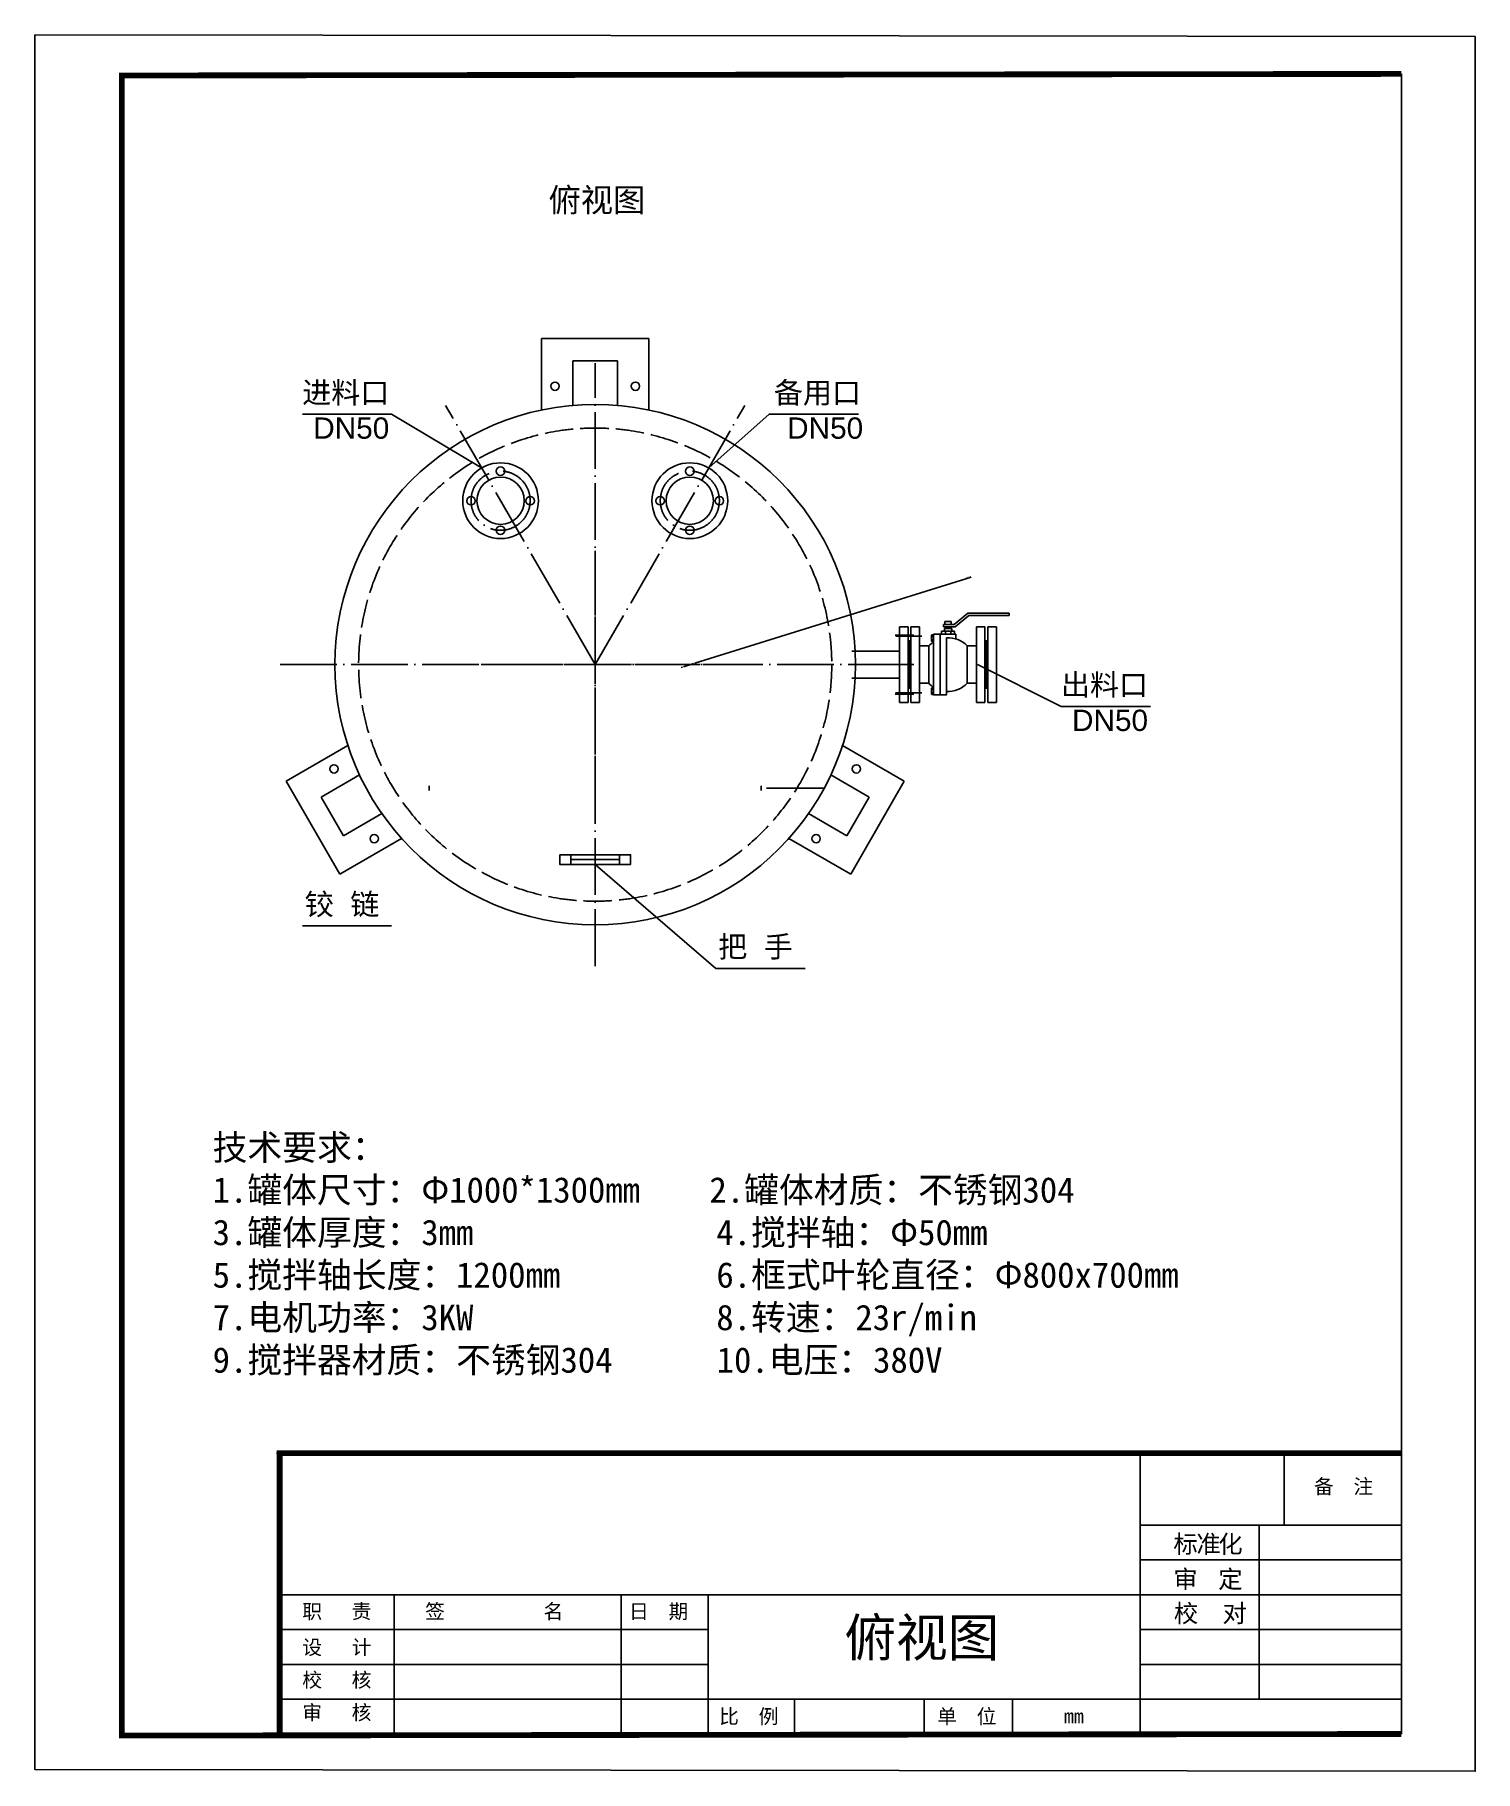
# Model space of a CAD drawing. Header units: millimetres. Extents: x 3270 to 6315, y 1031 to 4702.
import ezdxf

# ---------------------------------------------------------------- set-up
doc = ezdxf.new("R2010")
doc.units = ezdxf.units.MM
doc.linetypes.add('ACAD_ISO02W100', pattern=[15, 12, -3])
doc.linetypes.add('ACAD_ISO04W100', pattern=[30, 24, -3, 0, -3])
for name, color, linetype in [('中心线', 1, 'ACAD_ISO04W100'), ('标注', 6, 'Continuous'), ('注释', 3, 'Continuous'), ('虚线', 7, 'ACAD_ISO02W100'), ('轴线', 1, 'ACAD_ISO04W100')]:
    doc.layers.add(name, color=color, linetype=linetype)
doc.layers.add('标注线', color=7, linetype='Continuous', lineweight=9)
doc.styles.get("Standard").update_dxf_attribs({"font": 'arial.ttf'})
doc.styles.add('STYLE1', font='')
doc.styles.get('STYLE1').set_extended_font_data('FangSong_GB2312')
doc.dimstyles.new('ISO-25', dxfattribs={"dimtxt": 2.5, "dimasz": 2.5, "dimexe": 1.25, "dimexo": 0.625, "dimtad": 1, "dimtxsty": 'Standard', "dimcen": 2.5, "dimadec": 0, "dimazin": 0, "dimtfac": 1, "dimtmove": 0, "dimatfit": 3, "dimfxl": 0, "dimarcsym": 0})

# ---------------------------------------------------------------- blocks, each defined once
blk = doc.blocks.new('*D3')
at = {"layer": 'Defpoints', "color": 0, "transparency": 16777216}
for p in [(4641.1, 3365.6), (4663.1, 3372.4)]:
    blk.add_point(p, dxfattribs=at)
at = {"layer": '标注', "color": 0, "lineweight": -2, "transparency": 16777216}
for p, q in [((5249.3, 3554.9), (4665.5, 3373.2)), ((4638.8, 3364.8), (4636.4, 3364.1)), ((4641.1, 3365.6), (4663.1, 3372.4))]:
    blk.add_line(p, q, dxfattribs=at)
at = {"layer": '标注', "color": 0, "transparency": 16777216}
for points in [[(4638.6, 3365.2), (4638.9, 3364.4), (4641.1, 3365.6)], [(4665.4, 3373.6), (4665.6, 3372.8), (4663.1, 3372.4)]]:
    blk.add_solid(points, dxfattribs=at)
at = {"layer": '标注', "color": 0, "transparency": 16777216, "insert": (5242.8, 3555), "char_height": 2.5, "attachment_point": 5, "rotation": 17.2948}
blk.add_mtext('12-%%C23', dxfattribs=at)

msp = doc.modelspace()

# ---------------------------------------------------------------- linework, layer by layer
for p, q in [((6158.578, 1110.116), (6158.578, 4618.783)), ((4341.229, 4059.31), (4568.029, 4059.31)), ((4341.229, 3908.492), (4341.229, 4059.31)), ((4568.029, 4059.31), (4568.029, 3908.492)), ((4407.379, 4012.06), (4501.879, 4012.06)), ((4407.379, 3918.276), (4407.379, 4012.06)), ((4501.879, 4012.06), (4501.879, 3918.276)), ((5098.038, 3290.31), (5098.038, 3450.31)), ((5098.038, 3450.31), (5116.038, 3450.31)), ((5116.038, 3450.31), (5116.038, 3290.31)), ((5140.038, 3450.31), (5122.038, 3450.31)), ((5122.038, 3450.31), (5122.038, 3290.31)), ((5140.038, 3290.31), (5140.038, 3450.31)), ((5190.5, 3455.022), (5213.482, 3455.022)), ((5190.5, 3450.022), (5190.5, 3455.022)), ((5193.911, 3455.022), (5193.911, 3461.347)), ((5207.084, 3461.347), (5193.911, 3461.347)), ((5207.084, 3455.022), (5207.084, 3461.347)), ((5213.482, 3455.022), (5242.225, 3478.96)), ((5215.291, 3450.022), (5244.312, 3474.192)), ((5242.865, 3479.192), (5329.374, 3479.192)), ((5244.312, 3474.192), (5329.374, 3474.192)), ((5260.504, 3290.31), (5260.504, 3450.31)), ((5260.504, 3450.31), (5278.504, 3450.31)), ((5278.504, 3450.31), (5278.504, 3290.31)), ((5302.504, 3450.31), (5284.504, 3450.31)), ((5284.504, 3450.31), (5284.504, 3290.31)), ((5302.504, 3290.31), (5302.504, 3450.31)), ((5329.374, 3474.192), (5329.374, 3479.192)), ((5166.399, 3429.779), (5168.841, 3429.779)), ((5166.399, 3422.877), (5168.841, 3422.877)), ((5186.688, 3434.388), (5186.688, 3440.703)), ((5186.688, 3440.703), (5214.308, 3440.703)), ((5190.5, 3450.022), (5215.291, 3450.022)), ((5192.752, 3440.703), (5192.752, 3446.952)), ((5192.752, 3446.952), (5208.243, 3446.952)), ((5195.028, 3434.388), (5195.028, 3440.703)), ((5195.904, 3446.952), (5195.904, 3450.022)), ((5197.045, 3434.388), (5216.551, 3434.388)), ((5205.091, 3446.952), (5205.091, 3450.022)), ((5205.968, 3434.388), (5205.968, 3440.703)), ((5208.243, 3440.703), (5208.243, 3446.952)), ((5214.308, 3440.703), (5214.308, 3434.388)), ((5216.551, 3424.708), (5216.551, 3434.388)), ((5097.93, 3398.81), (4996.992, 3398.81)), ((5140.038, 3409.783), (5159.515, 3409.783)), ((5159.515, 3330.836), (5159.515, 3409.783)), ((5240.903, 3409.783), (5260.504, 3409.783)), ((5241.115, 3330.836), (5241.115, 3409.783)), ((5097.93, 3341.81), (4996.992, 3341.81)), ((4999.992, 3341.733), (4999.992, 3341.81)), ((5098.038, 3307.81), (5098.038, 3307.81)), ((5140.038, 3330.836), (5159.515, 3330.836)), ((5140.038, 3307.81), (5140.038, 3307.81)), ((5166.399, 3317.742), (5168.841, 3317.742)), ((5166.399, 3310.84), (5168.841, 3310.84)), ((5241.115, 3330.836), (5260.504, 3330.836)), ((5260.504, 3307.81), (5260.504, 3307.81)), ((5302.504, 3307.81), (5302.504, 3307.81)), ((5116.038, 3290.31), (5098.038, 3290.31)), ((5122.038, 3290.31), (5140.038, 3290.31)), ((5278.504, 3290.31), (5260.504, 3290.31)), ((5284.504, 3290.31), (5302.504, 3290.31)), ((3801.237, 3124.017), (3931.849, 3199.426)), ((4977.408, 3199.426), (5108.02, 3124.017)), ((3914.637, 2927.602), (3801.237, 3124.017)), ((3875.232, 3090.354), (3956.451, 3137.246)), ((4952.807, 3137.246), (5034.026, 3090.354)), ((5108.02, 3124.017), (4994.62, 2927.602)), ((3922.482, 3008.515), (3875.232, 3090.354)), ((5034.026, 3090.354), (4986.776, 3008.515)), ((4003.701, 3055.407), (3922.482, 3008.515)), ((4986.776, 3008.515), (4905.557, 3055.407)), ((4045.249, 3003.011), (3914.637, 2927.602)), ((4994.62, 2927.602), (4864.008, 3003.011)), ((5606.496, 1551.47), (6158.578, 1551.47))]:
    msp.add_line(p, q)
at = {"color": 1, "linetype": 'ACAD_ISO04W100', "lineweight": -3, "ltscale": 1.2}
for p, q in [((4454.629, 3610.997), (4454.629, 3129.622)), ((4213.819, 3370.31), (4695.438, 3370.31))]:
    msp.add_line(p, q, dxfattribs=at)
at = {"color": 1, "ltscale": 50}
for p, q in [((5089.827, 3430.301), (5144.932, 3430.301)), ((5089.455, 3310.318), (5145.304, 3310.318))]:
    msp.add_line(p, q, dxfattribs=at)
at = {"color": 4}
for p, q in [((4103.869, 3114.187), (4103.869, 3104.02)), ((4805.388, 3114.187), (4805.388, 3104.02)), ((4816.974, 3109.104), (4938.645, 3109.104)), ((4403.021, 2968.278), (4403.021, 2947.943)), ((4403.021, 2958.11), (4506.237, 2958.11)), ((4506.237, 2968.278), (4506.237, 2947.943))]:
    msp.add_line(p, q, dxfattribs=at)
at = {"linetype": 'Continuous', "lineweight": -3}
for p, q in [((3781.271, 1703.49), (6158.578, 1703.49)), ((3781.627, 1703.49), (6158.578, 1703.49)), ((3781.627, 1703.49), (6158.935, 1703.49)), ((5606.496, 1110.116), (5606.496, 1703.488)), ((5911.131, 1551.47), (5911.131, 1703.49)), ((5857.969, 1183.675), (5857.969, 1551.47)), ((6158.578, 1477.911), (5606.496, 1477.911)), ((3793.801, 1404.352), (6158.578, 1404.352)), ((4030.023, 1110.116), (4030.023, 1404.352)), ((4509.259, 1110.116), (4509.259, 1404.352)), ((4693.157, 1110.116), (4693.157, 1404.352)), ((3793.801, 1330.792), (4693.157, 1330.792)), ((5606.496, 1330.793), (6158.578, 1330.793)), ((3793.64, 1257.234), (4693.157, 1257.234)), ((5606.496, 1257.234), (6158.578, 1257.234)), ((3793.64, 1183.674), (4693.157, 1183.674)), ((4693.157, 1183.674), (6158.578, 1183.674)), ((4875.633, 1184.626), (4875.633, 1110.116)), ((5149.827, 1184.626), (5149.827, 1110.116)), ((5336.87, 1184.626), (5336.87, 1110.116)), ((6158.578, 1183.675), (5606.496, 1183.675)), ((3793.614, 1110.116), (6158.578, 1110.116))]:
    msp.add_line(p, q, dxfattribs=at)
at = {"lineweight": -3}
msp.add_lwpolyline([(3269.991, 4701.585), (6314.785, 4697.579), (6314.785, 1031.319), (3269.991, 1035.326)], close=True, dxfattribs=at)
at = {"linetype": 'Continuous', "lineweight": -3, "const_width": 12.26}
for points in [[(6158.578, 4618.783), (3454.148, 4615.428), (3454.148, 1106.761)], [(6158.578, 1110.116), (3454.148, 1106.761), (3454.148, 4615.428)], [(3781.627, 1703.481), (6158.578, 1703.49)], [(3787.667, 1703.481), (3787.667, 1110.116)]]:
    msp.add_lwpolyline(points, dxfattribs=at)
for points in [[(5116.038, 3320.31), (5119.038, 3320.31), (5119.038, 3420.31), (5116.038, 3420.31)], [(5122.038, 3320.31), (5119.038, 3320.31), (5119.038, 3420.31), (5122.038, 3420.31)], [(5197.045, 3434.388), (5183.443, 3434.388), (5183.443, 3306.231), (5197.045, 3306.231), (5197.045, 3426.985)], [(5278.504, 3320.31), (5281.504, 3320.31), (5281.504, 3420.31), (5278.504, 3420.31)], [(5284.504, 3320.31), (5281.504, 3320.31), (5281.504, 3420.31), (5284.504, 3420.31)]]:
    msp.add_lwpolyline(points)
for points in [[(5165.399, 3432.373), (5165.399, 3420.283), (5166.399, 3419.283), (5168.841, 3419.283), (5169.841, 3420.283), (5169.841, 3432.373), (5168.841, 3433.373), (5166.399, 3433.373)], [(5169.841, 3306.231), (5169.841, 3434.388), (5183.443, 3434.388), (5183.443, 3306.231)], [(5165.399, 3308.246), (5165.399, 3320.336), (5166.399, 3321.336), (5168.841, 3321.336), (5169.841, 3320.336), (5169.841, 3308.246), (5168.841, 3307.246), (5166.399, 3307.246)]]:
    msp.add_lwpolyline(points, close=True)
at = {"color": 4}
msp.add_lwpolyline([(4379.848, 2968.278), (4529.409, 2968.278), (4529.409, 2947.943), (4379.848, 2947.943)], close=True, dxfattribs=at)
for centre, radius in [((4369.579, 3958.654), 8.82), ((4539.679, 3958.654), 8.82), ((4454.629, 3370.31), 550), ((4254.629, 3716.72), 80), ((4254.629, 3779.22), 9), ((4654.629, 3716.72), 80), ((4654.629, 3779.22), 9), ((4254.629, 3716.72), 50), ((4654.629, 3716.72), 50), ((4192.129, 3716.72), 9), ((4317.129, 3716.72), 9), ((4592.129, 3716.72), 9), ((4717.129, 3716.72), 9), ((4254.629, 3654.22), 9), ((4654.629, 3654.22), 9), ((3902.583, 3149.793), 8.82), ((5006.675, 3149.793), 8.82), ((3987.633, 3002.482), 8.82), ((4921.625, 3002.482), 8.82)]:
    msp.add_circle(centre, radius)
for centre, radius, start, end in [((5242.865, 3478.192), 1, 90, 129.788581), ((5200.315, 3370.31), 56.77, 122.466564, 135.946366), ((5166.399, 3430.779), 1, 180, 270), ((5166.399, 3428.779), 1, 90, 180), ((5166.399, 3423.877), 1, 180, 270), ((5166.399, 3421.877), 1, 90, 180), ((5168.841, 3430.779), 1, 270, 0), ((5168.841, 3428.779), 1, 0, 90), ((5168.841, 3423.877), 1, 270, 0), ((5168.841, 3421.877), 1, 0, 90), ((5200.315, 3370.31), 56.77, 44.053634, 93.302027), ((5200.315, 3370.31), 56.77, 224.053634, 237.533436), ((5166.399, 3318.742), 1, 180, 270), ((5166.399, 3316.742), 1, 90, 180), ((5166.399, 3311.84), 1, 180, 270), ((5166.399, 3309.84), 1, 90, 180), ((5168.841, 3318.742), 1, 270, 0), ((5168.841, 3316.742), 1, 0, 90), ((5168.841, 3311.84), 1, 270, 0), ((5168.841, 3309.84), 1, 0, 90), ((5200.315, 3370.31), 56.77, 266.697973, 315.946366)]:
    msp.add_arc(centre, radius, start, end)
at = {"layer": '中心线', "ltscale": 5}
for p, q in [((4454.629, 2733.276), (4454.629, 4007.343)), ((4454.629, 3370.31), (4138.541, 3917.789)), ((4454.629, 3370.31), (4770.716, 3917.789)), ((3788.457, 3370.31), (5120.8, 3370.31)), ((5128.211, 3370.31), (5004.629, 3370.31))]:
    msp.add_line(p, q, dxfattribs=at)
for centre in [(4254.629, 3716.72), (4654.629, 3716.72)]:
    msp.add_circle(centre, 62.5, dxfattribs=at)
at = {"layer": '注释'}
for p, q in [((4024.262, 3899.367), (3835.86, 3899.367)), ((4024.262, 3899.367), (4214.629, 3786.002)), ((4822.502, 3899.367), (4694.629, 3786.002)), ((4822.502, 3899.367), (5010.904, 3899.367)), ((5439.6, 3281.68), (5262.814, 3370.31)), ((5628.002, 3281.68), (5439.6, 3281.68)), ((4709.751, 2728.23), (4454.629, 2947.943)), ((3835.86, 2817.893), (4024.262, 2817.893)), ((4709.751, 2728.23), (4898.153, 2728.23))]:
    msp.add_line(p, q, dxfattribs=at)
at = {"layer": '虚线', "color": 251, "ltscale": 5}
msp.add_circle((4454.629, 3370.31), 500, dxfattribs=at)
at = {"layer": '轴线', "ltscale": 5}
for p, q in [((5128.319, 3432.81), (5088.844, 3432.81)), ((5128.319, 3307.81), (5088.844, 3307.81))]:
    msp.add_line(p, q, dxfattribs=at)

# ---------------------------------------------------------------- texts
at = {"insert": (4355.948, 4377.208), "char_height": 50, "attachment_point": 1}
msp.add_mtext_dynamic_manual_height_columns('俯视图', width=451.97245, gutter_width=12.5, heights=[0], dxfattribs=at)
at = {"insert": (3646.073, 2376.976), "char_height": 53.9136, "width": 2170.93427, "attachment_point": 1}
msp.add_mtext('{\\fKaiTi_GB2312|b0|i0|c134|p49;技术要求：\\P1.罐体尺寸：Φ1000*1300mm    2.罐体材质：不锈钢304    \\P3.罐体厚度：3mm              4.搅拌轴：Φ50mm\\P5.搅拌轴长度：1200mm         6.框式叶轮直径：Φ800x700mm\\P7.电机功率：3KW              8.转速：23r/min\\P9.搅拌器材质：不锈钢304      10.电压：380V}', dxfattribs=at)
at = {"linetype": 'Continuous', "lineweight": -3, "char_height": 30.64964, "attachment_point": 1}
for s, insert, width in [('{\\fSimSun|b0|i0|c134|p54;备  注}', (5973.774, 1648.679), 410.52998), ('{\\fSimSun|b0|i0|c134|p54;职   责}', (3835.5, 1384.605), 283.58211), ('{\\fSimSun|b0|i0|c134|p54;签          名}', (4095.078, 1384.605), 356.97555), ('{\\fSimSun|b0|i0|c134|p54;日  期}', (4526.044, 1384.605), 283.58211), ('{\\fSimSun|b0|i0|c134|p54;设   计   }', (3835.5, 1308.603), 283.58211), ('{\\fSimSun|b0|i0|c134|p54;校   核   }', (3835.5, 1239.601), 283.58211), ('{\\fSimSun|b0|i0|c134|p54;审   核   }', (3835.5, 1170.849), 283.58211), ('{\\fSimSun|b0|i0|c134|p54;比  例}', (4716.561, 1162.612), 283.58211), ('{\\fSimSun|b0|i0|c134|p54;单  位}', (5177.313, 1162.612), 283.58211), ('{\\fSimSun|b0|i0|c134|p2;mm}', (5445.537, 1163.352), 283.58211)]:
    msp.add_mtext(s, dxfattribs=dict(at, insert=insert, width=width))
at = {"layer": '标注', "insert": (4981.367, 1354.001), "char_height": 80, "attachment_point": 1}
msp.add_mtext_dynamic_manual_height_columns('{\\fSimSun|b0|i0|c134|p34;\\C0;俯视图}', width=913.33857, gutter_width=12.5, heights=[0], dxfattribs=at)
at = {"layer": '标注线', "color": 7, "ltscale": 0.13, "attachment_point": 1, "style": 'STYLE1'}
for s, insert, char_height, width in [('标', (5676.656, 1530.544), 37.736, 47.23771), ('准', (5725.172, 1530.544), 37.736, 47.23771), ('化', (5771.579, 1530.544), 37.736, 47.23771), ('审', (5676.656, 1456.319), 37.736, 47.23771), ('定', (5771.579, 1456.319), 37.736, 47.23771), ('校  对', (5677.684, 1383.967), 37.7359, 190.2792)]:
    msp.add_mtext(s, dxfattribs=dict(at, insert=insert, char_height=char_height, width=width))
at = {"layer": '注释', "char_height": 45}
for s, width, insert, attachment_point in [('进料口\\PDN50', 188.80723, (4019.387, 3967.728), 3), ('\\pi4.9036;备用口\\P\\pi32.904;DN50', 188.80723, (4827.378, 3967.728), 1), ('出料口\\PDN50', 188.80723, (5623.127, 3350.042), 3), ('铰  链', 451.97245, (3840.736, 2886.255), 1), ('把  手', 451.97245, (4714.627, 2796.592), 1)]:
    msp.add_mtext_dynamic_manual_height_columns(s, width=width, gutter_width=12.5, heights=[0], dxfattribs=dict(at, insert=insert, attachment_point=attachment_point))

# ---------------------------------------------------------------- dimensions: what is measured, and where the dimension line sits
at = {"layer": '标注'}
dim = msp.add_diameter_dim_2p(p1=(4641.149, 3365.587), p2=(4663.109, 3372.424), text='12-%%C23', dimstyle='ISO-25', dxfattribs=at)
dim.commit()
dim.dimension.update_dxf_attribs({"geometry": '*D3', "text_midpoint": (5243.416, 3553.112), "dimtype": 163})

doc.saveas('drawing.dxf')
